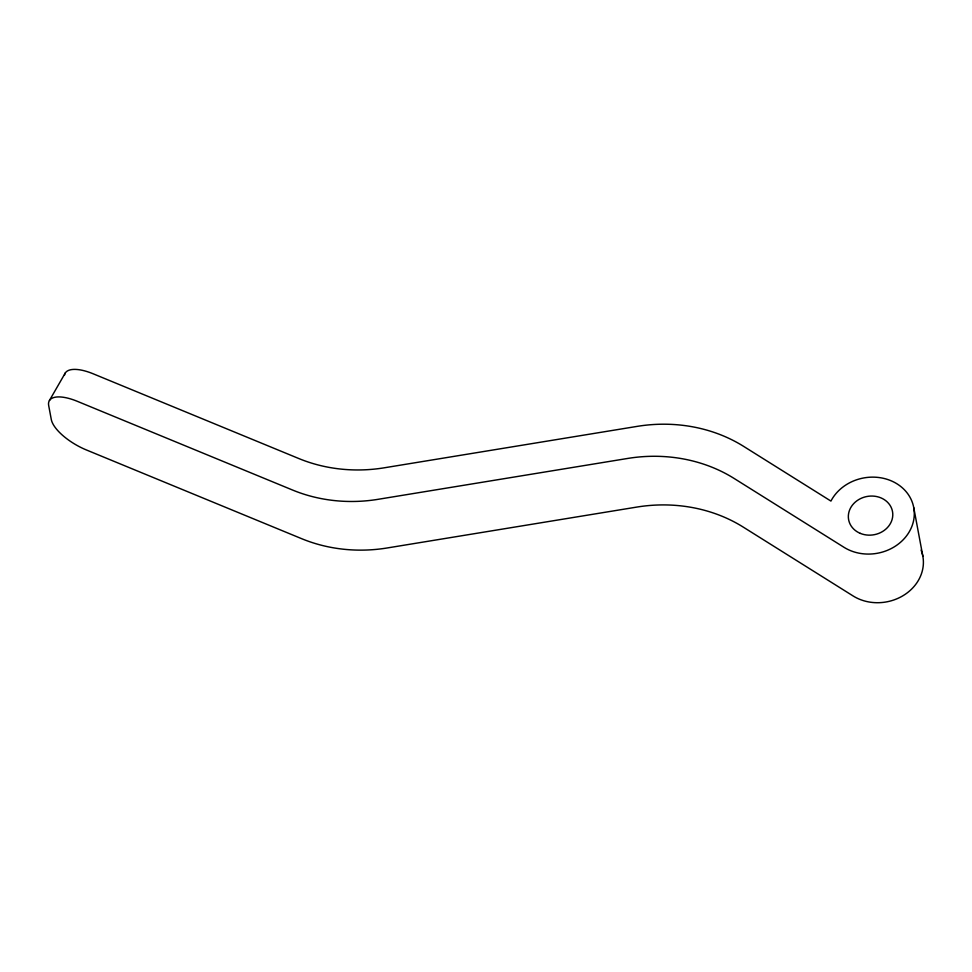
<?xml version="1.0" encoding="UTF-8"?>
<svg xmlns="http://www.w3.org/2000/svg" width="972" height="972" viewBox="0 0 972 972"><rect width="100%" height="100%" fill="white"/><g stroke="black" fill="none" stroke-linecap="round" stroke-linejoin="round"><path stroke-width="1.46" d="M49.487 400.403L65.355 372.871M913.777 507.736L922.878 556.385M64.468 375.204A36 14.167 29.9 0 1 93.118 373.77L298.793 458.529A144.014 125.461 -10.6 0 0 384.268 467.799L637.231 426.368A144.014 125.461 -10.6 0 1 743.641 446.379L830.926 501.078A43.922 38.273 -10.6 0 1 891.871 481.116A43.922 38.273 -10.6 0 1 907.143 535.062A43.922 38.273 -10.6 0 1 844.012 547.309L734.127 478.455A144.014 125.461 -10.6 0 0 627.705 458.444L378.096 499.316A144.014 125.461 -10.6 0 1 292.621 490.058L77.25 401.29A36 14.167 29.9 0 0 48.685 405.555L51.285 419.454A36 14.167 29.9 0 0 86.35 449.939L301.721 538.707A144.014 125.461 -10.6 0 0 387.208 547.965L636.806 507.08A144.014 125.461 -10.6 0 1 743.228 527.091L853.112 595.958A43.922 38.273 -10.6 0 0 905.163 594.342A43.922 38.273 -10.6 0 0 921.104 550.128M860.317 533.385A22.32 19.452 -10.6 0 0 892.77 513.751A22.32 19.452 -10.6 0 0 858.592 499.669A22.32 19.452 -10.6 0 0 860.317 533.385"/></g></svg>
